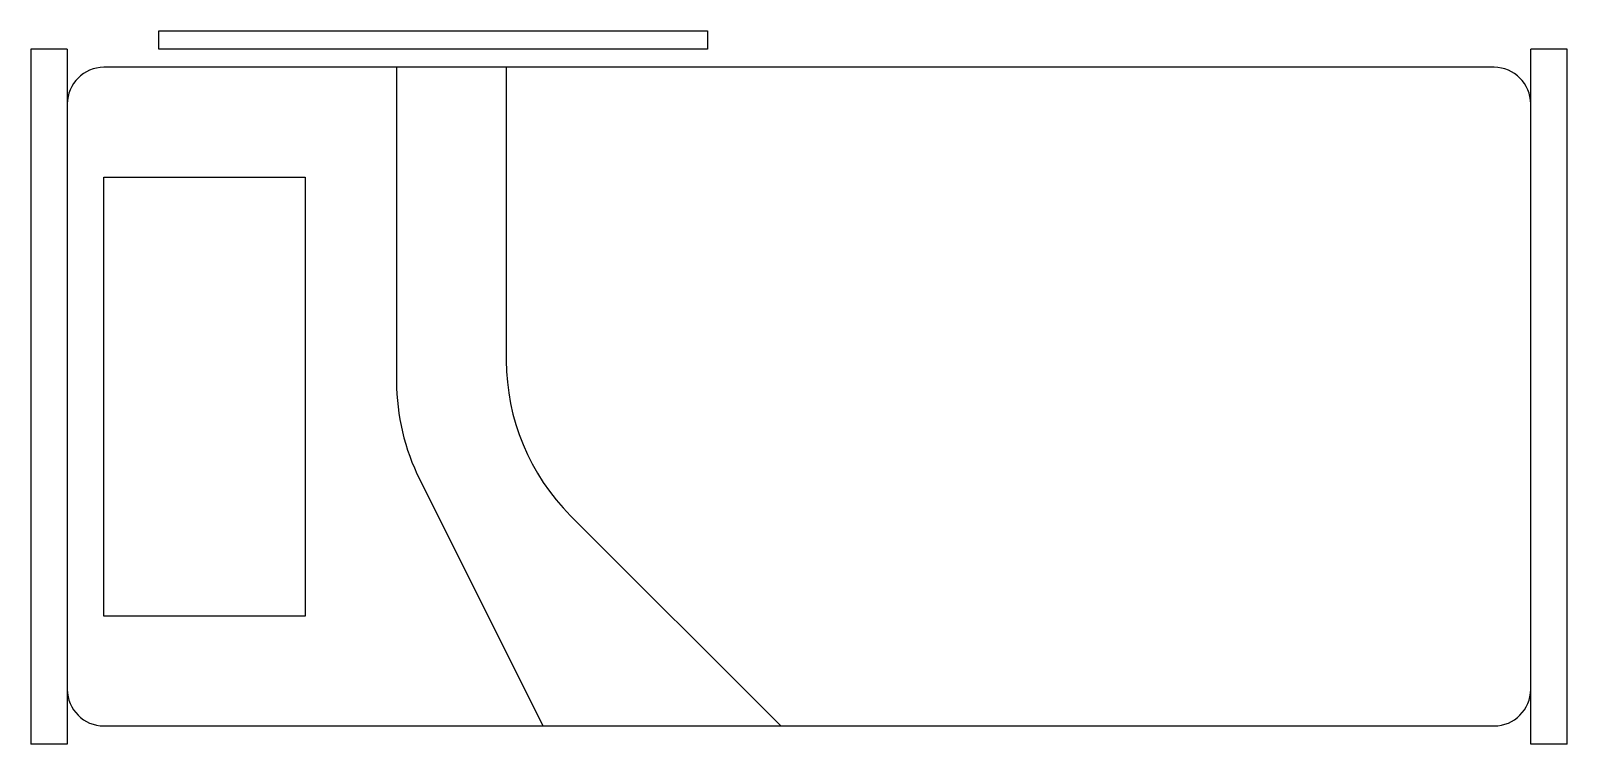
# Model space of a CAD drawing. Extents: x 0 to 2.13, y 0 to 0.99.
import ezdxf

# ---------------------------------------------------------------- set-up
doc = ezdxf.new("R2010")
doc.units = 0
doc.header["$LTSCALE"] = 1.2
doc.header["$MEASUREMENT"] = 0
doc.layers.get('0').update_dxf_attribs({"linetype": 'CONTINUOUS'})

msp = doc.modelspace()

# ---------------------------------------------------------------- linework, layer by layer
at = {"color": 0}
for p, q in [((0.1778, 0.9906), (0.9398, 0.9906)), ((0.1778, 0.9652), (0.1778, 0.9906)), ((0.9398, 0.9906), (0.9398, 0.9652)), ((0.0508, 0.9652), (0, 0.9652)), ((0, 0.9652), (0, 0)), ((0.0508, 0.9652), (0.0508, 0)), ((0.9398, 0.9652), (0.1778, 0.9652)), ((2.1336, 0.9652), (2.0828, 0.9652)), ((2.0828, 0), (2.0828, 0.9652)), ((2.1336, 0), (2.1336, 0.9652)), ((2.032, 0.9398), (0.1016, 0.9398)), ((0.508, 0.9398), (0.508, 0.5038)), ((0.6604, 0.9398), (0.6604, 0.5327)), ((0.1016, 0.1778), (0.1016, 0.7874)), ((0.1016, 0.7874), (0.381, 0.7874)), ((0.381, 0.7874), (0.381, 0.1778)), ((0.5402, 0.3674), (0.7112, 0.0254)), ((0.7497, 0.3171), (1.0414, 0.0254)), ((0.381, 0.1778), (0.1016, 0.1778)), ((0.1016, 0.0254), (2.032, 0.0254)), ((0.0508, 0), (0, 0)), ((2.1336, 0), (2.0828, 0))]:
    msp.add_line(p, q, dxfattribs=at)
for centre, radius, start, end in [((0.1016, 0.889), 0.0508, 90, 180), ((2.032, 0.889), 0.0508, 0, 90), ((0.9652, 0.5327), 0.3048, 180, 225), ((0.8128, 0.5038), 0.3048, 180, 206.5651), ((0.1016, 0.0762), 0.0508, 180, 270), ((2.032, 0.0762), 0.0508, 270, 0)]:
    msp.add_arc(centre, radius, start, end, dxfattribs=at)

doc.saveas('drawing.dxf')
